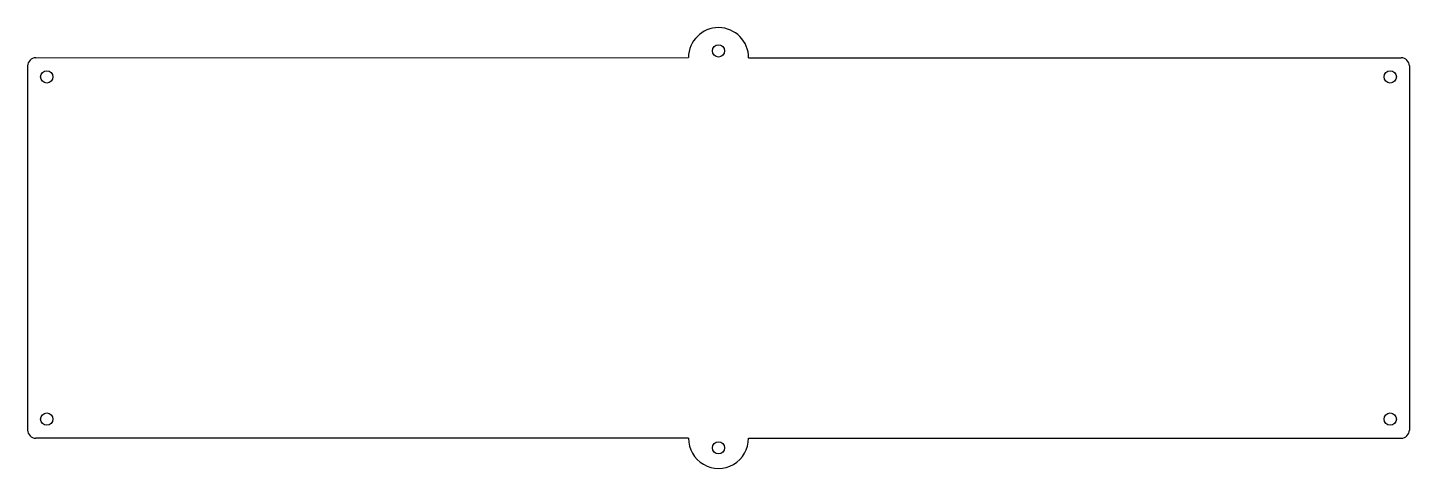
# Model space of a CAD drawing. Header units: millimetres. Extents: x 384 to 889, y 84 to 245.
import ezdxf

# ---------------------------------------------------------------- set-up
doc = ezdxf.new("R2010")
doc.units = ezdxf.units.MM

msp = doc.modelspace()

# ---------------------------------------------------------------- linework, layer by layer
for p, q in [((386.71, 233.67), (625.21, 233.73)), ((647.21, 233.66), (885.71, 233.66)), ((383.71, 230.67), (383.71, 97.66)), ((888.71, 230.66), (888.71, 97.66)), ((625.21, 94.66), (386.71, 94.66)), ((647.21, 94.66), (885.71, 94.66))]:
    msp.add_line(p, q)
at = {"color": 7, "linetype": 'Continuous', "lineweight": 25}
for centre in [(636.21, 236.16), (390.71, 226.66), (881.71, 226.66), (390.71, 101.66), (881.71, 101.66), (636.21, 91.16)]:
    msp.add_circle(centre, 2.25, dxfattribs=at)
for centre, radius, start, end in [((636.21, 233.66), 11, 359.6766, 179.6766), ((386.71, 230.67), 3, 90.0149, 180), ((885.71, 230.66), 3, 0, 90), ((386.71, 97.66), 3, 180, 270), ((885.71, 97.66), 3, 270.0002, 0), ((636.21, 94.66), 11, 179.9954, 359.9954)]:
    msp.add_arc(centre, radius, start, end)

doc.saveas('drawing.dxf')
